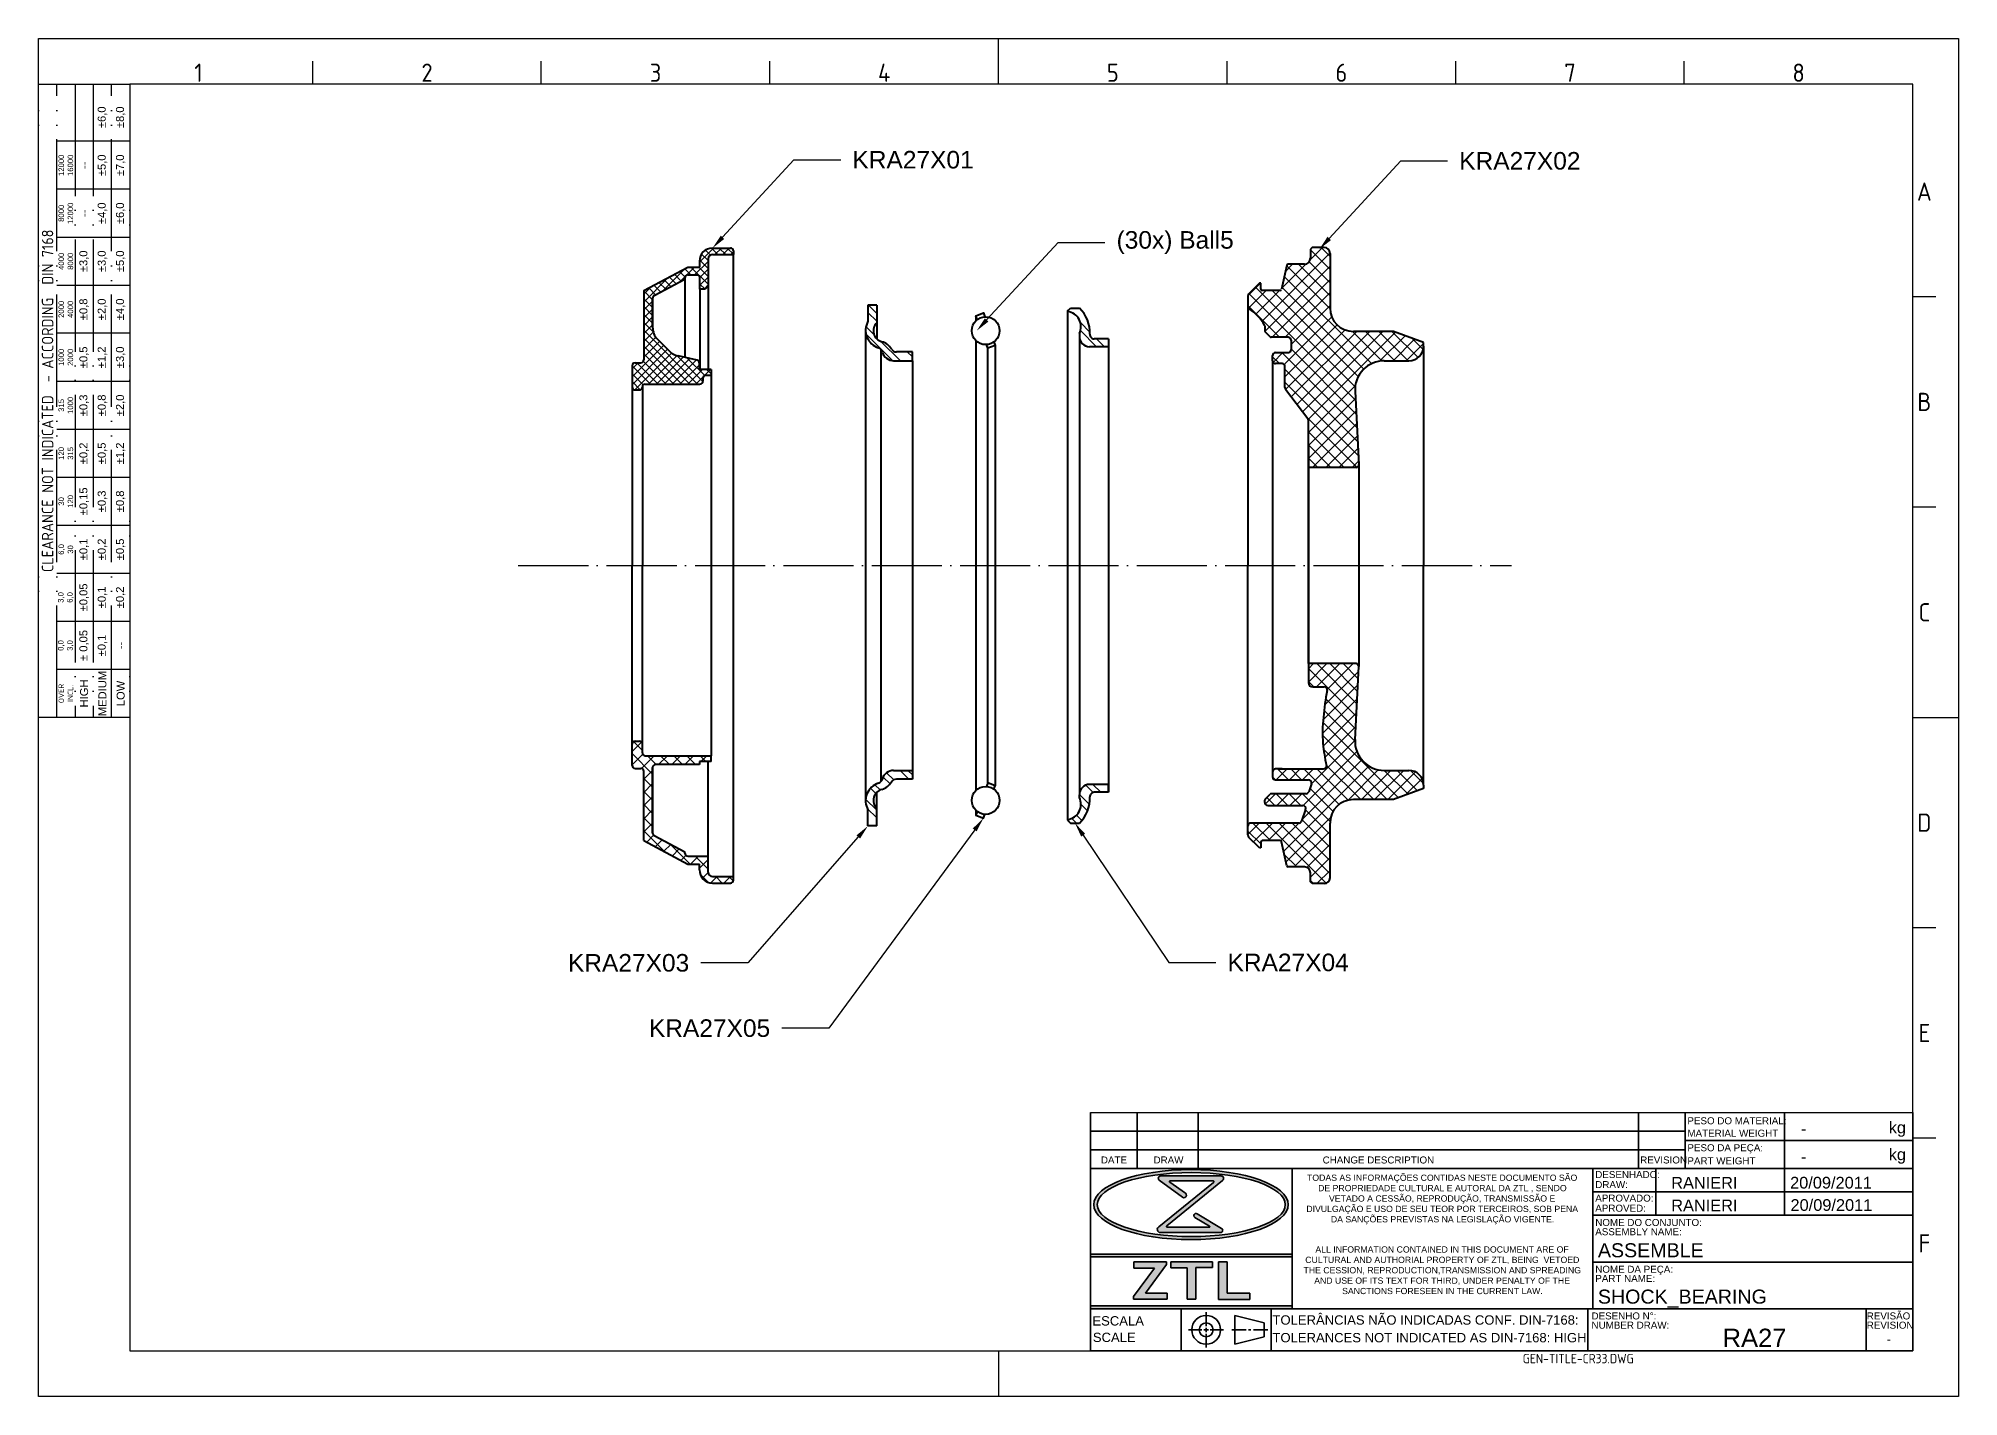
# Model space of a CAD drawing. Header units: millimetres. Extents: x 4499 to 4827, y 1789 to 2021.
import ezdxf
from ezdxf import colors
from ezdxf.entities.mleader import LeaderData, LeaderLine
from ezdxf.enums import TextEntityAlignment as Align
from ezdxf.math import Vec2, Vec3

# ---------------------------------------------------------------- set-up
doc = ezdxf.new("R2010")
doc.units = ezdxf.units.MM
for name, pattern in [('ACAD_ISO02W100', [15, 12, -3]), ('ACAD_ISO04W100', [30, 24, -3, 0, -3]), ('ACAD_ISO05W100', [33, 24, -3, 0, -3, 0, -3])]:
    doc.linetypes.add(name, pattern=pattern)
for name, color, linetype, lineweight in [('AM_0', 7, 'Continuous', 40), ('AM_4', 1, 'ACAD_ISO04W100', 25), ('AM_5', 3, 'Continuous', 25), ('AM_8', 40, 'ACAD_ISO02W100', 35), ('AM_BOR', 2, 'ACAD_ISO05W100', 35)]:
    doc.layers.add(name, color=color, linetype=linetype, lineweight=lineweight)
doc.styles.add('ACISOTS', font='isocp.shx', dxfattribs={"height": 1})
doc.styles.get("Standard").update_dxf_attribs({"font": 'arial.ttf'})

# ---------------------------------------------------------------- blocks, each defined once
blk = doc.blocks.new('A3 ZTL')
for p, q in [((19.57, 280.82), (19.57, 9.78)), ((401.17, 280.82), (19.57, 280.82)), ((401.17, 9.78), (401.17, 280.82)), ((19.57, 9.78), (401.17, 9.78))]:
    blk.add_line(p, q)
at = {"layer": 'AM_BOR', "color": 135, "linetype": 'Continuous', "lineweight": 25}
for p, q in [((0, 0), (0, 290.61)), ((0, 290.61), (410.96, 290.61)), ((410.96, 290.61), (410.96, 0)), ((410.96, 0), (0, 0))]:
    blk.add_line(p, q, dxfattribs=at)
at = {"layer": 'AM_BOR', "color": 135, "lineweight": 25}
for p, q in [((205.48, 280.82), (205.48, 290.61)), ((58.71, 280.82), (58.71, 285.71)), ((107.63, 280.82), (107.63, 285.71)), ((156.56, 280.82), (156.56, 285.71)), ((254.4, 280.82), (254.4, 285.71)), ((303.33, 280.82), (303.33, 285.71)), ((352.25, 280.82), (352.25, 285.71)), ((3.91, 145.3), (3.91, 280.82)), ((7.83, 280.82), (7.83, 145.3)), ((11.74, 280.82), (11.74, 145.3)), ((15.66, 145.3), (15.66, 280.82)), ((19.57, 268.59), (3.91, 268.59)), ((19.57, 258.32), (3.91, 258.32)), ((19.57, 248.04), (3.91, 248.04)), ((19.57, 237.77), (3.91, 237.77)), ((406.07, 235.32), (401.17, 235.32)), ((19.57, 227.5), (3.91, 227.5)), ((19.57, 217.22), (3.91, 217.22)), ((19.57, 206.95), (3.91, 206.95)), ((19.57, 196.67), (3.91, 196.67)), ((406.07, 190.31), (401.17, 190.31)), ((19.57, 186.4), (3.91, 186.4)), ((19.57, 176.13), (3.91, 176.13)), ((19.57, 165.85), (3.91, 165.85)), ((19.57, 155.58), (3.91, 155.58)), ((401.17, 145.3), (410.96, 145.3)), ((406.07, 100.29), (401.17, 100.29)), ((406.07, 55.28), (401.17, 55.28)), ((205.48, 9.78), (205.48, 0))]:
    blk.add_line(p, q, dxfattribs=at)
blk.add_lwpolyline([(19.57, 145.3), (0, 145.3), (0, 280.82), (19.57, 280.82)], close=True, dxfattribs=at)
at = {"layer": 'AM_BOR', "color": 135, "lineweight": 25, "style": 'ACISOTS'}
for s, p in [('1', (34.25, 283.27)), ('2', (83.17, 283.27)), ('3', (132.09, 283.27)), ('4', (181.02, 283.27)), ('5', (229.94, 283.27)), ('6', (278.86, 283.27)), ('7', (327.79, 283.27)), ('8', (376.71, 283.27)), ('A', (403.62, 257.83)), ('B', (403.62, 212.82)), ('C', (403.62, 167.81)), ('D', (403.62, 122.8)), ('E', (403.62, 77.79)), ('F', (403.62, 32.78))]:
    blk.add_text(s, height=3.91, dxfattribs=at).set_placement(p, align=Align.MIDDLE)
at = {"layer": 'AM_BOR', "color": 135, "lineweight": 25, "attachment_point": 5, "rotation": 90}
for s, insert, char_height, width in [('±6,0', (13.7, 273.73), 1.712, 10.274), ('±8,0', (17.61, 273.73), 1.712, 10.274), ('12000\\P16000', (5.87, 263.45), 1.174, 10.274), ('--', (9.78, 263.45), 1.712, 10.274), ('±5,0', (13.7, 263.45), 1.712, 10.274), ('±7,0', (17.61, 263.45), 1.712, 10.274), ('8000\\P12000', (5.87, 253.18), 1.174, 10.274), ('±4,0', (13.7, 253.18), 1.712, 10.274), ('±6,0', (17.61, 253.18), 1.712, 10.274), ('--', (9.78, 253.18), 1.712, 10.274), ('{\\Fisocp.shx|c0;CLEARANCE NOT INDICATED  - ACCORDING  DIN 7168}', (1.96, 213.06), 2.4462, 135.5186), ('4000\\P8000', (5.87, 242.91), 1.174, 10.274), ('±3,0', (9.78, 242.91), 1.712, 10.274), ('±3,0', (13.7, 242.91), 1.712, 10.274), ('±5,0', (17.61, 242.91), 1.712, 10.274), ('2000\\P4000', (5.87, 232.63), 1.174, 10.274), ('±0,8', (9.78, 232.63), 1.712, 10.274), ('±2,0', (13.7, 232.63), 1.712, 10.274), ('±4,0', (17.61, 232.63), 1.712, 10.274), ('1000\\P2000', (5.87, 222.36), 1.174, 10.274), ('±0,5', (9.78, 222.36), 1.712, 10.274), ('±1,2', (13.7, 222.36), 1.712, 10.274), ('±3,0', (17.61, 222.36), 1.712, 10.274), ('315\\P1000', (5.87, 212.08), 1.174, 10.274), ('±0,3', (9.78, 212.08), 1.712, 10.274), ('±0,8', (13.7, 212.08), 1.712, 10.274), ('±2,0', (17.61, 212.08), 1.712, 10.274), ('120\\P315', (5.87, 201.81), 1.174, 10.274), ('±0,2', (9.78, 201.81), 1.712, 10.274), ('±0,5', (13.7, 201.81), 1.712, 10.274), ('±1,2', (17.61, 201.81), 1.712, 10.274), ('±0,15', (9.78, 191.54), 1.712, 10.274), ('±0,3', (13.7, 191.54), 1.712, 10.274), ('±0,8', (17.61, 191.54), 1.712, 10.274), ('30\\P120', (5.87, 191.54), 1.174, 10.274), ('6,0\\P30', (5.87, 181.26), 1.174, 10.274), ('±0,1', (9.78, 181.26), 1.712, 10.274), ('±0,2', (13.7, 181.26), 1.712, 10.274), ('±0,5', (17.61, 181.26), 1.712, 10.274), ('±0,05', (9.78, 170.99), 1.712, 10.274), ('±0,1', (13.7, 170.99), 1.712, 10.274), ('±0,2', (17.61, 170.99), 1.712, 10.274), ('3,0\\P6,0', (5.87, 170.99), 1.174, 10.274), ('0,0\\P3,0', (5.87, 160.71), 1.174, 10.274), ('± 0,05', (9.78, 160.71), 1.712, 10.274), ('\\pt4.69206;±0,1', (13.7, 160.71), 1.7123, 10.274), ('--', (17.61, 160.71), 1.712, 10.274), ('{\\Fisocp.shx|c0;OVER\\PINCL.}', (5.87, 150.44), 1.1742, 10.274), ('HIGH', (9.78, 150.44), 1.712, 10.274), ('MEDIUM', (13.7, 150.44), 1.712, 10.274), ('LOW', (17.61, 150.44), 1.712, 10.274)]:
    blk.add_mtext(s, dxfattribs=dict(at, insert=insert, char_height=char_height, width=width))

msp = doc.modelspace()

# ---------------------------------------------------------------- hatches: boundary and pattern name
at = {"linetype": 'Continuous'}
h = msp.add_hatch(color=0, dxfattribs=at)
h.paths.add_polyline_path([(4713.36, 1813.14), (4678.9, 1813.14), (4678.9, 1812.66), (4713.36, 1812.66)])
h.paths.add_polyline_path([(4713.36, 1804.28), (4678.9, 1804.28), (4678.9, 1803.8), (4713.36, 1803.8)])
at = {"layer": 'AM_5'}
h = msp.add_hatch(dxfattribs=at)
h.set_pattern_fill('ANSI37', color=256, scale=0.5, angle=180, style=0)
h.set_pattern_definition([(225, (4605.994, 1965.074), (1.122532, -1.122532), []), (315, (4605.994, 1965.074), (1.122532, 1.122532), [])])
h.paths.add_polyline_path([(4612.05, 1965.4, 0.351524), (4611.66, 1965.89), (4608.4, 1966.61, -0.142638), (4606.93, 1967.42), (4604.93, 1969.42, -0.198912), (4604.05, 1971.55), (4604.05, 1976.5, -0.276984), (4604.31, 1976.94), (4609.55, 1979.74), (4609.55, 1979.95, -0.414214), (4610.05, 1980.45), (4611.65, 1980.45, -0.414214), (4612.15, 1979.95), (4612.15, 1978.05), (4613.05, 1978.05), (4613.55, 1978.55), (4613.55, 1980.45), (4613.55, 1983.2, -0.414214), (4614.3, 1983.95), (4617.85, 1983.95), (4617.85, 1984.55, 0.414214), (4617.35, 1985.05), (4614.3, 1985.05, 0.414214), (4612.05, 1982.8), (4612.05, 1981.8), (4610.05, 1981.8), (4602.55, 1977.8), (4602.55, 1965.95, -0.414214), (4602.05, 1965.45), (4601.05, 1965.45, 0.414214), (4600.55, 1964.95), (4600.55, 1961.3, 0.414214), (4601.05, 1960.8), (4601.8, 1960.8, 0.414214), (4602.3, 1961.3, -0.414214), (4602.8, 1961.8), (4612.15, 1961.8, 0.414214), (4612.65, 1962.3), (4612.65, 1962.8, -0.414214), (4613.15, 1963.3), (4614.05, 1963.3), (4614.05, 1964.3), (4612.05, 1964.3)], flags=17)
h.paths.add_polyline_path([(4610.05, 1879.8), (4612.05, 1879.8), (4612.05, 1878.8, 0.414214), (4614.3, 1876.55), (4617.35, 1876.55, 0.414214), (4617.85, 1877.05), (4617.85, 1877.65), (4614.3, 1877.65, -0.414214), (4613.55, 1878.4), (4613.55, 1881.15), (4610.05, 1881.15, -0.414214), (4609.55, 1881.65), (4609.55, 1881.87), (4604.31, 1884.66, -0.276984), (4604.05, 1885.1), (4604.05, 1896.3, -0.414214), (4604.55, 1896.8), (4612.05, 1896.8), (4612.05, 1897.3), (4614.05, 1897.3), (4614.05, 1898.3), (4602.8, 1898.3, -0.414214), (4602.3, 1898.8), (4602.3, 1900.3, 0.414214), (4601.8, 1900.8), (4601.05, 1900.8, 0.414214), (4600.55, 1900.3), (4600.55, 1896.65, 0.414214), (4601.05, 1896.15), (4602.05, 1896.15, -0.414214), (4602.55, 1895.65), (4602.55, 1883.8)])
h.paths.add_polyline_path([(4600.55, 1961.3, 0.414214), (4601.05, 1960.8), (4601.8, 1960.8, 0.414214), (4602.3, 1961.3, -0.414214), (4602.8, 1961.8), (4612.15, 1961.8, 0.414214), (4612.65, 1962.3), (4612.65, 1962.8, -0.414214), (4613.15, 1963.3), (4614.05, 1963.3), (4614.05, 1964.3), (4612.05, 1964.3), (4612.05, 1965.4, 0.351524), (4611.66, 1965.89), (4608.4, 1966.61, -0.142638), (4606.93, 1967.42), (4604.93, 1969.42, -0.198912), (4604.05, 1971.55), (4604.05, 1976.5, -0.276984), (4604.31, 1976.94), (4609.55, 1979.74), (4609.55, 1979.95, -0.414214), (4610.05, 1980.45), (4611.65, 1980.45, -0.414214), (4612.15, 1979.95), (4612.15, 1978.05), (4613.05, 1978.05), (4613.55, 1978.55), (4613.55, 1980.45), (4613.55, 1983.2, -0.414214), (4614.3, 1983.95), (4617.85, 1983.95), (4617.85, 1984.55, 0.414214), (4617.35, 1985.05), (4614.3, 1985.05, 0.414214), (4612.05, 1982.8), (4612.05, 1981.8), (4610.05, 1981.8), (4602.55, 1977.8), (4602.55, 1965.95, -0.414214), (4602.05, 1965.45), (4601.05, 1965.45, 0.414214), (4600.55, 1964.95)], flags=17)
h.paths.add_polyline_path([(4607.3, 1969.11), (4603.47, 1969.11), (4603.47, 1962.93), (4607.3, 1962.93)], flags=8)
h = msp.add_hatch(dxfattribs=at)
h.set_pattern_fill('ANSI37', color=256, scale=0.3, style=0)
h.paths.add_polyline_path([(4614.05, 1964.3), (4612.05, 1964.3), (4612.05, 1965.4, 0.351524), (4611.66, 1965.89), (4608.4, 1966.61, -0.142638), (4606.93, 1967.42), (4604.93, 1969.42, -0.198912), (4604.05, 1971.55), (4604.05, 1976.5, -0.276984), (4604.31, 1976.94), (4609.55, 1979.74), (4609.55, 1979.95, -0.414214), (4610.05, 1980.45), (4611.65, 1980.45, -0.414214), (4612.15, 1979.95), (4612.15, 1978.05), (4613.05, 1978.05), (4613.55, 1978.55), (4613.55, 1980.45), (4613.55, 1983.2, -0.414214), (4614.3, 1983.95), (4617.85, 1983.95), (4617.85, 1984.55, 0.414214), (4617.35, 1985.05), (4614.3, 1985.05, 0.414214), (4612.05, 1982.8), (4612.05, 1981.8), (4610.05, 1981.8), (4602.55, 1977.8), (4602.55, 1965.95, -0.414214), (4602.05, 1965.45), (4601.05, 1965.45, 0.414214), (4600.55, 1964.95), (4600.55, 1961.3, 0.414214), (4601.05, 1960.8), (4601.8, 1960.8, 0.414214), (4602.3, 1961.3, -0.414214), (4602.8, 1961.8), (4612.15, 1961.8, 0.414214), (4612.65, 1962.3), (4612.65, 1962.8, -0.414214), (4613.15, 1963.3), (4614.05, 1963.3)])
h = msp.add_hatch(dxfattribs=at)
h.set_pattern_fill('ANSI37', color=256, scale=0.5, style=0)
h.set_pattern_definition([(45, (-423.8987, -7.4618), (-1.122532, 1.122532), []), (135, (-423.8987, -7.4618), (-1.122532, -1.122532), [])])
h.paths.add_polyline_path([(4723.83, 1970.8, -0.414214), (4719.83, 1974.8), (4719.83, 1984.15, 0.414214), (4718.83, 1985.15), (4716.78, 1985.15), (4716.48, 1984.85), (4716.48, 1983.3, -0.414214), (4715.48, 1982.3), (4712.68, 1982.3, 0.351524), (4712.43, 1982.11), (4711.52, 1978, -0.351524), (4711.27, 1977.8), (4708.23, 1977.8, -0.414214), (4707.98, 1978.05), (4707.98, 1979.05), (4707.78, 1979.05), (4705.92, 1977.2, 0.198912), (4705.78, 1976.85), (4705.78, 1975.09, 0.259656), (4706.01, 1974.66, -0.133929), (4708.68, 1971.8), (4708.68, 1970.91, 0.198912), (4708.75, 1970.73), (4709.6, 1969.88, 0.198912), (4709.78, 1969.8), (4712.68, 1969.8, -0.414214), (4713.18, 1969.3), (4713.18, 1967.68, -0.414214), (4712.68, 1967.18), (4710.53, 1967.18, 0.414214), (4710.03, 1966.68), (4710.03, 1965.8, 0.414214), (4710.53, 1965.3), (4711.63, 1965.3, -0.414214), (4712.13, 1964.8), (4712.13, 1961.22, 0.164222), (4712.23, 1960.92), (4716.02, 1955.94, -0.164222), (4716.13, 1955.63), (4716.13, 1947.55), (4724.28, 1947.55, 0.43012), (4724.78, 1948.08), (4724.11, 1960.53, -0.43012), (4729.1, 1965.8), (4733.33, 1965.8, 0.414214), (4735.83, 1968.3), (4735.83, 1968.92), (4730.66, 1970.8)])
edge = h.paths.add_edge_path()
edge.add_line((4733.33, 1895.8), (4729.1, 1895.8))
edge.add_arc((4729.1, 1900.8), 5, 176.9059, 270, ccw=False)
edge.add_line((4724.11, 1901.07), (4724.78, 1913.53))
edge.add_arc((4724.28, 1913.55), 0.5, 356.9059, 450)
edge.add_line((4724.28, 1914.05), (4716.13, 1914.05))
edge.add_line((4716.13, 1914.05), (4716.13, 1910.8))
edge.add_arc((4716.88, 1910.8), 0.75, 180, 270)
edge.add_line((4716.88, 1910.05), (4718.84, 1910.05))
edge.add_arc((4718.84, 1909.55), 0.5, -9.0287, 90, ccw=False)
edge.add_spline(control_points=[(4719.33, 1909.47), (4718.83, 1906.43), (4718.18, 1902.13), (4718.96, 1897.89), (4719.21, 1896.65)], knot_values=[0.581464, 0.581464, 0.581464, 0.581464, 9.701813, 13.483554, 13.483554, 13.483554, 13.483554], degree=3, periodic=0)
edge.add_arc((4718.72, 1896.55), 0.5, -90, 11.1931, ccw=False)
edge.add_line((4718.72, 1896.05), (4711.08, 1896.05))
edge.add_line((4711.08, 1896.05), (4710.53, 1896.05))
edge.add_arc((4710.53, 1895.55), 0.5, 90, 180)
edge.add_line((4710.03, 1895.55), (4710.03, 1894.68))
edge.add_arc((4710.53, 1894.68), 0.5, 180, 270)
edge.add_line((4710.53, 1894.18), (4716.18, 1894.18))
edge.add_arc((4716.18, 1893.68), 0.5, -18.6157, 90, ccw=False)
edge.add_line((4716.65, 1893.52), (4716.19, 1892.14))
edge.add_arc((4715.72, 1892.3), 0.5, 270, 341.3843, ccw=False)
edge.add_line((4715.72, 1891.8), (4709.78, 1891.8))
edge.add_arc((4709.78, 1891.55), 0.25, 90, 135)
edge.add_line((4709.6, 1891.73), (4708.75, 1890.88))
edge.add_arc((4708.93, 1890.7), 0.25, 135, 219.9726)
edge.add_arc((4709.18, 1890.3), 0.5, 152.0279, 270)
edge.add_line((4709.18, 1889.8), (4715.18, 1889.8))
edge.add_arc((4715.18, 1889.3), 0.5, -18.6157, 90, ccw=False)
edge.add_line((4715.65, 1889.14), (4714.98, 1887.14))
edge.add_arc((4714.5, 1887.3), 0.5, 270, 341.3843, ccw=False)
edge.add_line((4714.5, 1886.8), (4706.28, 1886.8))
edge.add_arc((4706.28, 1886.3), 0.5, 90, 180)
edge.add_line((4705.78, 1886.3), (4705.78, 1884.76))
edge.add_arc((4706.28, 1884.76), 0.5, 180, 225)
edge.add_line((4705.92, 1884.41), (4707.78, 1882.55))
edge.add_line((4707.78, 1882.55), (4707.98, 1882.55))
edge.add_line((4707.98, 1882.55), (4707.98, 1883.55))
edge.add_arc((4708.23, 1883.55), 0.25, 90, 180, ccw=False)
edge.add_line((4708.23, 1883.8), (4711.27, 1883.8))
edge.add_arc((4711.27, 1883.55), 0.25, 12.5288, 90, ccw=False)
edge.add_line((4711.52, 1883.61), (4712.43, 1879.5))
edge.add_arc((4712.68, 1879.55), 0.25, 192.5288, 270)
edge.add_line((4712.68, 1879.3), (4715.48, 1879.3))
edge.add_arc((4715.48, 1878.3), 1, 0, 90, ccw=False)
edge.add_line((4716.48, 1878.3), (4716.48, 1876.75))
edge.add_line((4716.48, 1876.75), (4716.78, 1876.45))
edge.add_line((4716.78, 1876.45), (4718.83, 1876.45))
edge.add_arc((4718.83, 1877.45), 1, 270, 360)
edge.add_line((4719.83, 1877.45), (4719.83, 1886.8))
edge.add_arc((4723.83, 1886.8), 4, 90, 180, ccw=False)
edge.add_line((4723.83, 1890.8), (4730.66, 1890.8))
edge.add_line((4730.66, 1890.8), (4735.83, 1892.68))
edge.add_line((4735.83, 1892.68), (4735.83, 1893.3))
edge.add_arc((4733.33, 1893.3), 2.5, 0, 90)
h = msp.add_hatch(dxfattribs=at)
h.set_pattern_fill('ANSI32', color=256, scale=0.3, angle=270, style=0)
h.set_pattern_definition([(315, (2674.7887, 7679.474), (2.0205576, 2.0205576), []), (315, (2674.7887, 7678.127), (2.0205576, 2.0205576), [])])
h.paths.add_polyline_path([(4642.35, 1975.3), (4640.85, 1975.3), (4640.85, 1972.55, 0.473369), (4642.66, 1967.99, -0.255648), (4643.32, 1967.29, 0.340115), (4645.25, 1965.8), (4648.45, 1965.8), (4648.45, 1967.3), (4645.73, 1967.3, -0.263668), (4644.87, 1967.79, 0.184971), (4643.25, 1969.06, -0.58401), (4642.35, 1972.3)])
h.paths.add_polyline_path([(4643.25, 1892.55, 0.18497), (4644.87, 1893.82, -0.263671), (4645.73, 1894.3), (4648.45, 1894.3), (4648.45, 1895.8), (4645.25, 1895.8, 0.340115), (4643.32, 1894.32, -0.255648), (4642.66, 1893.62, 0.473369), (4640.85, 1889.05), (4640.85, 1886.3), (4642.35, 1886.3), (4642.35, 1889.3, -0.58401)])
h = msp.add_hatch(dxfattribs=at)
h.set_pattern_fill('ANSI32', color=256, scale=0.3, angle=-90, style=0)
h.set_pattern_definition([(315, (2712.0813, 7679.474), (2.0205576, 2.0205576), []), (315, (2712.0813, 7678.127), (2.0205576, 2.0205576), [])])
h.paths.add_polyline_path([(4676.99, 1974.8), (4675.49, 1974.8), (4674.99, 1974.3), (4674.99, 1974.2, -0.514361), (4676.99, 1970.45), (4676.99, 1969.95, 0.414214), (4678.74, 1968.2), (4681.99, 1968.2), (4681.99, 1969.55), (4679.53, 1969.55, -0.428389), (4678.78, 1970.34, 0.218348)])
h.paths.add_polyline_path([(4676.99, 1891.65), (4676.99, 1891.16, -0.514361), (4674.99, 1887.4), (4674.99, 1887.3), (4675.49, 1886.8), (4676.99, 1886.8, 0.218348), (4678.78, 1891.27, -0.428389), (4679.53, 1892.05), (4681.99, 1892.05), (4681.99, 1893.4), (4678.74, 1893.4, 0.414214)])
at = {"layer": 'AM_8', "linetype": 'Continuous'}
h = msp.add_hatch(color=0, dxfattribs=at)
edge = h.paths.add_edge_path()
edge.add_ellipse((4696.07, 1821.6), major_axis=(16.62, 0), ratio=0.359907, start_angle=191.4592, end_angle=452.8175)
edge.add_ellipse((4696.07, 1821.6), major_axis=(16.62, 0), ratio=0.359907, start_angle=92.8175, end_angle=191.4592)
edge = h.paths.add_edge_path(flags=16)
edge.add_ellipse((4696.12, 1821.6), major_axis=(16.06, 0), ratio=0.340664, start_angle=93.067, end_angle=371.4592)
edge.add_ellipse((4696.12, 1821.6), major_axis=(16.06, 0), ratio=0.340664, start_angle=11.4592, end_angle=93.067)
h = msp.add_hatch(color=0, dxfattribs=at)
edge = h.paths.add_edge_path()
edge.add_line((4699.94, 1825.39), (4690.58, 1817.81))
edge.add_arc((4690.83, 1817.35), 0.529, 118.1409, 270)
edge.add_line((4690.83, 1816.82), (4701.12, 1816.82))
edge.add_arc((4701.11, 1817.21), 0.39, 271.9685, 418.9108)
edge.add_line((4701.31, 1817.54), (4697.14, 1820.05))
edge.add_arc((4696.95, 1819.73), 0.379, 58.6682, 238.8052)
edge.add_line((4696.75, 1819.4), (4699.24, 1817.9))
edge.add_arc((4699.19, 1817.82), 0.0958, -90, 54.6545, ccw=False)
edge.add_line((4699.19, 1817.72), (4692.01, 1817.72))
edge.add_arc((4692.03, 1817.85), 0.133, 129.2364, 260.8226, ccw=False)
edge.add_line((4691.95, 1817.96), (4701.48, 1825.74))
edge.add_arc((4701.23, 1826.08), 0.423, 306.0702, 450)
edge.add_line((4701.23, 1826.5), (4690.9, 1826.5))
edge.add_arc((4690.88, 1826.09), 0.409, 87.7272, 233.7471)
edge.add_line((4690.64, 1825.76), (4694.61, 1822.85))
edge.add_arc((4694.86, 1823.19), 0.421, 232.4714, 414.7334)
edge.add_line((4695.11, 1823.53), (4692.43, 1825.42))
edge.add_arc((4692.49, 1825.52), 0.115, 90, 242.5235, ccw=False)
edge.add_line((4692.49, 1825.64), (4699.88, 1825.64))
edge.add_arc((4699.85, 1825.5), 0.14, -50.9964, 80.7655, ccw=False)
for points in [[(4686.24, 1805.92), (4686.24, 1805.44), (4691.99, 1805.44), (4691.99, 1806.45), (4688.27, 1806.45), (4691.88, 1811.34), (4691.88, 1811.82), (4686.3, 1811.82), (4686.3, 1810.75), (4689.84, 1810.75)], [(4692.63, 1810.81), (4695.39, 1810.81), (4695.39, 1805.44), (4696.91, 1805.44), (4696.91, 1810.86), (4699.76, 1810.86), (4699.76, 1811.82), (4692.63, 1811.82)], [(4706.14, 1805.41), (4706.14, 1806.45), (4702.28, 1806.45), (4702.28, 1811.82), (4700.79, 1811.82), (4700.79, 1805.41)]]:
    msp.add_hatch(color=0, dxfattribs=at).paths.add_polyline_path(points)

# ---------------------------------------------------------------- linework, layer by layer
at = {"linetype": 'Continuous'}
msp.add_line((4678.9, 1837.34), (4819.45, 1837.34), dxfattribs=at)
at = {"layer": 'AM_0'}
for p, q in [((4612.05, 1982.8), (4612.05, 1981.8)), ((4613.55, 1983.2), (4613.55, 1980.45)), ((4614.3, 1985.05), (4617.35, 1985.05)), ((4614.3, 1983.95), (4617.85, 1983.95)), ((4617.85, 1984.55), (4617.85, 1983.95)), ((4617.85, 1877.65), (4617.85, 1983.95)), ((4715.48, 1982.3), (4712.68, 1982.3)), ((4716.78, 1985.15), (4716.48, 1984.85)), ((4716.48, 1984.85), (4716.48, 1983.3)), ((4718.83, 1985.15), (4716.78, 1985.15)), ((4719.83, 1984.15), (4719.83, 1974.8)), ((4602.55, 1977.8), (4610.05, 1981.8)), ((4604.31, 1976.94), (4609.55, 1979.74)), ((4609.55, 1979.95), (4609.55, 1979.74)), ((4609.55, 1979.74), (4609.55, 1966.36)), ((4610.05, 1981.8), (4612.05, 1981.8)), ((4610.05, 1980.45), (4611.65, 1980.45)), ((4612.15, 1978.05), (4612.15, 1979.95)), ((4613.55, 1980.45), (4613.55, 1978.55)), ((4707.78, 1979.05), (4705.92, 1977.2)), ((4707.98, 1979.05), (4707.78, 1979.05)), ((4707.98, 1978.05), (4707.98, 1979.05)), ((4712.43, 1982.11), (4711.52, 1978)), ((4602.55, 1977.8), (4602.55, 1965.95)), ((4604.05, 1971.55), (4604.05, 1976.5)), ((4604.05, 1976.5), (4604.05, 1971.55)), ((4613.05, 1978.05), (4612.15, 1978.05)), ((4612.15, 1978.05), (4612.15, 1964.3)), ((4613.55, 1978.55), (4613.05, 1978.05)), ((4613.55, 1978.55), (4613.55, 1964.3)), ((4705.78, 1976.85), (4705.78, 1930.8)), ((4711.27, 1977.8), (4708.23, 1977.8)), ((4604.05, 1971.55), (4604.05, 1975.15)), ((4604.05, 1975.15), (4604.05, 1971.55)), ((4642.35, 1975.3), (4640.85, 1975.3)), ((4640.85, 1975.3), (4640.85, 1972.55)), ((4642.35, 1975.3), (4642.35, 1972.3)), ((4642.35, 1975.3), (4642.35, 1972.3)), ((4659.3, 1973.49), (4659.3, 1972.62)), ((4674.99, 1974.3), (4675.49, 1974.8)), ((4674.99, 1974.3), (4674.99, 1887.3)), ((4675.49, 1974.8), (4676.99, 1974.8)), ((4604.93, 1969.42), (4606.93, 1967.42)), ((4640.45, 1971.01), (4640.45, 1890.6)), ((4642.35, 1972.3), (4642.35, 1969.57)), ((4659.3, 1969.25), (4659.3, 1892.36)), ((4676.99, 1970.45), (4676.99, 1969.95)), ((4676.99, 1969.95), (4676.99, 1891.65)), ((4681.99, 1969.55), (4679.53, 1969.55)), ((4681.99, 1969.55), (4681.99, 1892.05)), ((4681.99, 1969.55), (4681.99, 1968.2)), ((4708.68, 1971.74), (4708.68, 1970.91)), ((4708.75, 1970.73), (4709.6, 1969.88)), ((4712.68, 1969.8), (4709.78, 1969.8)), ((4713.18, 1969.3), (4713.18, 1967.68)), ((4730.66, 1970.8), (4723.83, 1970.8)), ((4735.83, 1968.92), (4730.66, 1970.8)), ((4611.66, 1965.89), (4608.4, 1966.61)), ((4643.08, 1967.72), (4643.08, 1893.88)), ((4648.45, 1967.3), (4645.73, 1967.3)), ((4648.45, 1965.8), (4648.45, 1967.3)), ((4661.33, 1893.65), (4661.33, 1967.96)), ((4662.62, 1968.43), (4662.62, 1893.18)), ((4681.99, 1968.2), (4678.74, 1968.2)), ((4710.03, 1965.8), (4710.03, 1966.68)), ((4710.53, 1967.18), (4712.68, 1967.18)), ((4735.83, 1968.3), (4735.83, 1968.92)), ((4735.83, 1968.3), (4735.83, 1930.8)), ((4600.55, 1964.95), (4600.55, 1961.3)), ((4601.05, 1965.45), (4602.05, 1965.45)), ((4612.05, 1964.3), (4612.05, 1965.4)), ((4614.05, 1964.3), (4612.05, 1964.3)), ((4612.65, 1962.8), (4612.65, 1962.3)), ((4614.05, 1963.3), (4613.15, 1963.3)), ((4614.05, 1964.3), (4614.05, 1963.3)), ((4614.05, 1963.3), (4614.05, 1898.3)), ((4645.25, 1965.8), (4648.45, 1965.8)), ((4648.45, 1965.8), (4648.45, 1895.8)), ((4710.03, 1965.8), (4710.03, 1895.55)), ((4711.63, 1965.3), (4710.53, 1965.3)), ((4712.13, 1961.22), (4712.13, 1964.8)), ((4729.1, 1965.8), (4733.33, 1965.8)), ((4600.55, 1961.3), (4600.55, 1930.8)), ((4601.05, 1960.8), (4601.8, 1960.8)), ((4602.3, 1961.3), (4602.3, 1930.8)), ((4602.3, 1961.3), (4602.3, 1961.3)), ((4602.8, 1961.8), (4612.15, 1961.8)), ((4712.23, 1960.92), (4716.02, 1955.94)), ((4724.11, 1960.53), (4724.78, 1948.08)), ((4716.13, 1930.8), (4716.13, 1955.63)), ((4716.13, 1951.55), (4716.13, 1910.8)), ((4724.28, 1947.55), (4716.13, 1947.55)), ((4716.13, 1947.55), (4716.13, 1930.8)), ((4724.78, 1948.05), (4724.78, 1913.55)), ((4600.55, 1900.3), (4600.55, 1930.8)), ((4602.3, 1898.8), (4602.3, 1930.8)), ((4705.78, 1884.76), (4705.78, 1930.8)), ((4716.13, 1914.05), (4716.13, 1930.8)), ((4735.83, 1893.3), (4735.83, 1930.8)), ((4724.28, 1914.05), (4716.13, 1914.05)), ((4724.11, 1901.07), (4724.78, 1913.53)), ((4716.88, 1910.05), (4718.84, 1910.05)), ((4600.55, 1896.65), (4600.55, 1900.3)), ((4601.05, 1900.8), (4601.8, 1900.8)), ((4602.3, 1900.3), (4602.3, 1900.3)), ((4602.8, 1898.3), (4614.05, 1898.3)), ((4614.05, 1897.3), (4612.05, 1897.3)), ((4612.05, 1897.3), (4612.05, 1896.8)), ((4613.55, 1881.15), (4613.55, 1897.3)), ((4614.05, 1897.3), (4614.05, 1898.3)), ((4601.05, 1896.15), (4602.05, 1896.15)), ((4602.55, 1883.8), (4602.55, 1895.65)), ((4604.05, 1896.3), (4604.05, 1885.1)), ((4604.05, 1885.1), (4604.05, 1896.3)), ((4612.05, 1896.8), (4604.55, 1896.8)), ((4645.25, 1895.8), (4648.45, 1895.8)), ((4648.45, 1894.3), (4645.73, 1894.3)), ((4648.45, 1895.8), (4648.45, 1894.3)), ((4710.03, 1895.55), (4710.03, 1894.68)), ((4711.63, 1896.05), (4710.53, 1896.05)), ((4710.53, 1894.18), (4716.18, 1894.18)), ((4711.08, 1896.05), (4718.72, 1896.05)), ((4729.1, 1895.8), (4733.33, 1895.8)), ((4642.35, 1889.3), (4642.35, 1892.04)), ((4676.99, 1891.16), (4676.99, 1891.65)), ((4681.99, 1893.4), (4678.74, 1893.4)), ((4681.99, 1892.05), (4679.53, 1892.05)), ((4681.99, 1892.05), (4681.99, 1893.4)), ((4708.68, 1890.3), (4708.68, 1890.7)), ((4708.68, 1890.3), (4708.68, 1890.7)), ((4708.75, 1890.88), (4709.6, 1891.73)), ((4708.75, 1890.88), (4709.6, 1891.73)), ((4715.72, 1891.8), (4709.78, 1891.8)), ((4715.72, 1891.8), (4709.78, 1891.8)), ((4716.65, 1893.52), (4716.19, 1892.14)), ((4730.66, 1890.8), (4723.83, 1890.8)), ((4735.83, 1892.68), (4730.66, 1890.8)), ((4735.83, 1893.3), (4735.83, 1892.68)), ((4640.85, 1886.3), (4640.85, 1889.05)), ((4642.35, 1886.3), (4642.35, 1889.3)), ((4642.35, 1886.3), (4642.35, 1889.3)), ((4659.3, 1888.98), (4659.3, 1888.12)), ((4674.99, 1887.3), (4675.49, 1886.8)), ((4709.18, 1889.8), (4715.18, 1889.8)), ((4715.65, 1889.14), (4714.98, 1887.14)), ((4604.31, 1884.66), (4609.55, 1881.87)), ((4642.35, 1886.3), (4640.85, 1886.3)), ((4675.49, 1886.8), (4676.99, 1886.8)), ((4707.78, 1882.55), (4705.92, 1884.41)), ((4714.5, 1886.8), (4706.28, 1886.8)), ((4719.83, 1877.45), (4719.83, 1886.8)), ((4602.55, 1883.8), (4610.05, 1879.8)), ((4609.55, 1881.65), (4609.55, 1881.87)), ((4610.05, 1881.15), (4613.55, 1881.15)), ((4613.55, 1878.4), (4613.55, 1881.15)), ((4707.98, 1882.55), (4707.78, 1882.55)), ((4707.98, 1883.55), (4707.98, 1882.55)), ((4711.27, 1883.8), (4708.23, 1883.8)), ((4712.43, 1879.5), (4711.52, 1883.61)), ((4610.05, 1879.8), (4612.05, 1879.8)), ((4612.05, 1878.8), (4612.05, 1879.8)), ((4614.3, 1877.65), (4617.85, 1877.65)), ((4617.85, 1877.05), (4617.85, 1877.65)), ((4715.48, 1879.3), (4712.68, 1879.3)), ((4716.48, 1876.75), (4716.48, 1878.3)), ((4614.3, 1876.55), (4617.35, 1876.55)), ((4716.78, 1876.45), (4716.48, 1876.75)), ((4718.83, 1876.45), (4716.78, 1876.45))]:
    msp.add_line(p, q, dxfattribs=at)
for points in [[(4659.55, 1972.83), (4659.3, 1973.49), (4660.59, 1973.96), (4660.83, 1973.31)], [(4662.4, 1969.03), (4662.62, 1968.43), (4661.33, 1967.96), (4661.11, 1968.56)], [(4662.4, 1892.57), (4662.62, 1893.18), (4661.33, 1893.65), (4661.11, 1893.04)], [(4659.55, 1888.77), (4659.3, 1888.12), (4660.59, 1887.64), (4660.83, 1888.3)]]:
    msp.add_lwpolyline(points, dxfattribs=at)
for centre in [(4660.98, 1970.93), (4660.98, 1890.67)]:
    msp.add_circle(centre, 2.38, dxfattribs=at)
for centre, radius, start, end in [((4614.3, 1982.8), 2.25, 90, 180), ((4614.3, 1983.2), 0.75, 90, 180), ((4617.35, 1984.55), 0.5, 0, 90), ((4712.68, 1982.05), 0.25, 90, 167.4712), ((4715.48, 1983.3), 1, 270, 0), ((4718.83, 1984.15), 1, 0, 90), ((4610.05, 1979.95), 0.5, 90, 180), ((4611.65, 1979.95), 0.5, 0, 90), ((4604.55, 1976.5), 0.5, 118.0725, 180), ((4706.28, 1976.85), 0.5, 135, 180), ((4708.23, 1978.05), 0.25, 180, 270), ((4711.27, 1978.05), 0.25, 270, 347.4712), ((4643.63, 1971.01), 3.17, 150.9, 252.2257), ((4674.65, 1971.61), 2.61, 333.6283, 82.5065), ((4673.02, 1970.62), 5.77, 357.241, 46.5093), ((4706.28, 1975.09), 0.5, 180, 238.2231), ((4702.1, 1968.35), 7.42, 28.1987, 58.2231), ((4723.83, 1974.8), 4, 180, 270), ((4607.05, 1971.55), 3, 180, 225), ((4643.72, 1970.93), 1.93, 134.92, 256.0614), ((4678.74, 1969.95), 1.75, 180, 270), ((4679.53, 1970.3), 0.75, 177.241, 270), ((4708.43, 1971.74), 0.25, 0, 28.1987), ((4708.93, 1970.91), 0.25, 180, 225), ((4709.78, 1970.05), 0.25, 225, 270), ((4712.68, 1969.3), 0.5, 0, 90), ((4602.05, 1965.95), 0.5, 270, 0), ((4609.05, 1969.54), 3, 225, 257.4712), ((4611.55, 1965.4), 0.5, 0, 77.4712), ((4642.35, 1967.03), 1, 14.8642, 72.2257), ((4642.4, 1966.31), 2.87, 30.9165, 72.835), ((4645.25, 1967.8), 2, 194.8642, 270), ((4645.73, 1968.3), 1, 210.9165, 270), ((4710.53, 1966.68), 0.5, 90, 180), ((4712.68, 1967.68), 0.5, 270, 0), ((4733.33, 1968.3), 2.5, 270, 0), ((4601.05, 1964.95), 0.5, 90, 180), ((4613.15, 1962.8), 0.5, 90, 180), ((4710.53, 1965.8), 0.5, 180, 270), ((4711.63, 1964.8), 0.5, 0, 90), ((4729.1, 1960.8), 5, 90, 183.0941), ((4601.05, 1961.3), 0.5, 180, 270), ((4601.8, 1961.3), 0.5, 270, 0), ((4602.8, 1961.3), 0.5, 90, 180), ((4612.15, 1962.3), 0.5, 270, 0), ((4712.63, 1961.22), 0.5, 180, 217.3039), ((4715.63, 1955.63), 0.5, 0, 37.3039), ((4724.28, 1948.05), 0.5, 270, 3.0941), ((4724.28, 1913.55), 0.5, 356.9059, 90), ((4716.88, 1910.8), 0.75, 180, 270), ((4718.84, 1909.55), 0.5, 350.6353, 90), ((4601.05, 1900.3), 0.5, 90, 180), ((4601.8, 1900.3), 0.5, 0, 90), ((4729.1, 1900.8), 5, 176.9059, 270), ((4602.8, 1898.8), 0.5, 180, 270), ((4601.05, 1896.65), 0.5, 180, 270), ((4602.05, 1895.65), 0.5, 0, 90), ((4604.55, 1896.3), 0.5, 90, 180), ((4642.35, 1894.57), 1, 287.7743, 345.1358), ((4642.4, 1895.29), 2.87, 287.165, 329.0835), ((4645.25, 1893.8), 2, 90, 165.1358), ((4645.73, 1893.3), 1, 90, 149.0835), ((4710.53, 1895.55), 0.5, 90, 180), ((4710.53, 1894.68), 0.5, 180, 270), ((4716.18, 1893.68), 0.5, 341.3843, 90), ((4718.72, 1896.55), 0.5, 270, 11.1931), ((4733.33, 1893.3), 2.5, 0, 90), ((4643.63, 1890.6), 3.17, 107.7743, 209.1), ((4643.72, 1890.67), 1.93, 103.9386, 225.08), ((4674.65, 1889.99), 2.61, 277.4935, 26.3717), ((4678.74, 1891.65), 1.75, 90, 180), ((4673.02, 1890.99), 5.77, 313.4907, 2.759), ((4679.53, 1891.3), 0.75, 90, 182.759), ((4708.93, 1890.7), 0.25, 135, 180), ((4708.93, 1890.7), 0.25, 135, 180), ((4709.78, 1891.55), 0.25, 90, 135), ((4715.72, 1892.3), 0.5, 270, 341.3843), ((4723.83, 1886.8), 4, 90, 180), ((4709.18, 1890.3), 0.5, 180, 270), ((4714.5, 1887.3), 0.5, 270, 341.3843), ((4715.18, 1889.3), 0.5, 341.3843, 90), ((4604.55, 1885.1), 0.5, 180, 241.9275), ((4706.28, 1886.3), 0.5, 90, 180), ((4706.28, 1884.76), 0.5, 180, 225), ((4610.05, 1881.65), 0.5, 180, 270), ((4708.23, 1883.55), 0.25, 90, 180), ((4711.27, 1883.55), 0.25, 12.5288, 90), ((4614.3, 1878.8), 2.25, 180, 270), ((4614.3, 1878.4), 0.75, 180, 270), ((4712.68, 1879.55), 0.25, 192.5288, 270), ((4715.48, 1878.3), 1, 0, 90), ((4718.83, 1877.45), 1, 270, 0), ((4617.35, 1877.05), 0.5, 270, 0)]:
    msp.add_arc(centre, radius, start, end, dxfattribs=at)
msp.add_open_spline([(4719.33, 1909.47), (4718.83, 1906.43), (4718.18, 1902.13), (4718.96, 1897.89), (4719.21, 1896.65)], degree=3, knots=[0.581464, 0.581464, 0.581464, 0.581464, 9.701813, 13.483554, 13.483554, 13.483554, 13.483554], dxfattribs=at)
at = {"layer": 'AM_4', "ltscale": 0.5}
msp.add_line((4581.1, 1930.8), (4750.85, 1930.8), dxfattribs=at)
at = {"layer": 'AM_8', "color": 0, "linetype": 'Continuous'}
for p, q in [((4678.9, 1837.34), (4678.9, 1796.61)), ((4686.89, 1837.34), (4686.89, 1827.76)), ((4697.27, 1837.34), (4697.27, 1827.76)), ((4772.53, 1837.34), (4772.53, 1827.76)), ((4780.52, 1827.76), (4780.52, 1837.34)), ((4797.49, 1837.34), (4797.49, 1832.55)), ((4819.45, 1796.61), (4819.45, 1837.34)), ((4780.52, 1834.15), (4678.9, 1834.15)), ((4780.52, 1832.55), (4819.45, 1832.55)), ((4797.49, 1832.55), (4797.49, 1827.76)), ((4678.9, 1830.95), (4780.52, 1830.95)), ((4678.9, 1827.76), (4763.55, 1827.76)), ((4690.9, 1826.5), (4701.23, 1826.5)), ((4713.36, 1827.76), (4713.36, 1803.8)), ((4763.55, 1827.76), (4819.45, 1827.76)), ((4764.77, 1827.76), (4764.77, 1812.58)), ((4775.53, 1827.76), (4775.53, 1819.77)), ((4797.49, 1827.76), (4797.49, 1819.77)), ((4764.77, 1823.76), (4819.45, 1823.76)), ((4764.77, 1819.77), (4819.45, 1819.77)), ((4678.9, 1813.14), (4713.36, 1813.14)), ((4713.36, 1812.66), (4678.9, 1812.66)), ((4686.3, 1810.75), (4686.3, 1811.82)), ((4686.3, 1811.82), (4691.88, 1811.82)), ((4691.88, 1811.82), (4691.88, 1811.34)), ((4692.63, 1810.81), (4692.63, 1811.82)), ((4692.63, 1811.82), (4699.76, 1811.82)), ((4699.76, 1811.82), (4699.76, 1810.86)), ((4700.79, 1805.41), (4700.79, 1811.82)), ((4700.79, 1811.82), (4702.28, 1811.82)), ((4702.28, 1811.82), (4702.28, 1806.45)), ((4764.77, 1812.58), (4764.77, 1803.8)), ((4764.77, 1811.78), (4819.45, 1811.78)), ((4686.24, 1805.92), (4689.84, 1810.75)), ((4689.84, 1810.75), (4686.3, 1810.75)), ((4691.88, 1811.34), (4688.27, 1806.45)), ((4695.39, 1810.81), (4692.63, 1810.81)), ((4695.39, 1805.44), (4695.39, 1810.81)), ((4696.91, 1810.86), (4696.91, 1805.44)), ((4699.76, 1810.86), (4696.91, 1810.86)), ((4686.24, 1805.44), (4686.24, 1805.92)), ((4691.99, 1805.44), (4686.24, 1805.44)), ((4688.27, 1806.45), (4691.99, 1806.45)), ((4691.99, 1806.45), (4691.99, 1805.44)), ((4696.91, 1805.44), (4695.39, 1805.44)), ((4706.14, 1805.41), (4700.79, 1805.41)), ((4702.28, 1806.45), (4706.14, 1806.45)), ((4706.14, 1806.45), (4706.14, 1805.41)), ((4678.9, 1804.28), (4713.36, 1804.28)), ((4678.9, 1803.8), (4701.65, 1803.8)), ((4763.55, 1803.8), (4678.9, 1803.8)), ((4714.33, 1803.8), (4678.9, 1803.8)), ((4694.42, 1803.8), (4694.42, 1796.61)), ((4698.67, 1803.22), (4698.67, 1800.85)), ((4708.6, 1801.39), (4703.58, 1802.66)), ((4703.58, 1802.66), (4703.58, 1797.75)), ((4709.8, 1803.8), (4709.8, 1796.61)), ((4763.55, 1803.8), (4811.47, 1803.8)), ((4763.88, 1796.61), (4763.88, 1803.8)), ((4819.45, 1803.8), (4811.47, 1803.8)), ((4811.47, 1803.8), (4811.47, 1796.61)), ((4695.67, 1800.21), (4697.93, 1800.21)), ((4698.27, 1800.21), (4699.06, 1800.21)), ((4698.67, 1800.52), (4698.67, 1799.82)), ((4698.67, 1799.5), (4698.67, 1797.19)), ((4699.37, 1800.21), (4701.61, 1800.21)), ((4703.03, 1800.21), (4705.5, 1800.21)), ((4708.6, 1799.02), (4703.58, 1797.75)), ((4705.88, 1800.21), (4706.28, 1800.21)), ((4706.74, 1800.21), (4709.19, 1800.21)), ((4708.6, 1801.39), (4708.6, 1799.02)), ((4678.9, 1796.61), (4819.45, 1796.61))]:
    msp.add_line(p, q, dxfattribs=at)
msp.add_lwpolyline([(4690.9, 1826.5), (4701.23, 1826.5, -0.726075), (4701.48, 1825.74), (4691.95, 1817.96, 0.646844), (4692.01, 1817.72), (4699.19, 1817.72, 0.730915), (4699.24, 1817.9), (4696.75, 1819.4, -1.001197), (4697.14, 1820.05), (4701.31, 1817.54, -0.746343), (4701.12, 1816.82), (4690.83, 1816.82, -0.780296), (4690.58, 1817.81), (4699.94, 1825.39, 0.647932), (4699.88, 1825.64), (4692.49, 1825.64, 0.78497), (4692.43, 1825.42), (4695.11, 1823.53, -1.019937), (4694.61, 1822.85), (4690.64, 1825.76, -0.740095), (4690.9, 1826.5, -0.257794)], format="xyb", dxfattribs=at)
for radius in [2.46, 1.18]:
    msp.add_circle((4698.67, 1800.21), radius, dxfattribs=at)
for centre, major_axis, ratio in [((4696.07, 1821.6), (-16.62, 0), 0.359907), ((4696.12, 1821.6), (-16.06, 0), 0.340664)]:
    msp.add_ellipse(centre, major_axis=major_axis, ratio=ratio, dxfattribs=at)

# ---------------------------------------------------------------- block references
at = {"linetype": 'ByBlock', "lineweight": 0, "xscale": 0.7986000000000003, "yscale": 0.7986000000000003, "zscale": 0.7986000000000003}
msp.add_blockref('A3 ZTL', (4499.08, 1788.8), dxfattribs=at)

# ---------------------------------------------------------------- texts
at = {"color": 0, "linetype": 'Continuous', "char_height": 1.0648, "attachment_point": 1}
for s, insert in [('\\pi1.0929;TODAS AS INFORMAÇÕES CONTIDAS NESTE DOCUMENTO SÃO \\P\\pi2.9905;DE PROPRIEDADE CULTURAL E AUTORAL DA ZTL , SENDO \\P\\pi4.8441;VETADO A CESSÃO, REPRODUÇÃO, TRANSMISSÃO E \\P\\pi0.97201;DIVULGAÇÃO E USO DE SEU TEOR POR TERCEIROS, SOB PENA \\P\\pi5.1691;DA SANÇÕES PREVISTAS NA LEGISLAÇÃO VIGENTE.', (4714.81, 1826.73)), ('\\pi2.5235;ALL INFORMATION CONTAINED IN THIS DOCUMENT ARE OF \\P\\pi0.7868;CULTURAL AND AUTHORIAL PROPERTY OF ZTL, BEING  VETOED \\P\\pi0.48574;THE CESSION, REPRODUCTION,TRANSMISSION AND SPREADING \\P\\pi2.3223;AND USE OF ITS TEXT FOR THIRD, UNDER PENALTY OF THE \\P\\pi7.091;SANCTIONS FORESEEN IN THE CURRENT LAW.', (4714.81, 1814.47))]:
    msp.add_mtext_dynamic_manual_height_columns(s, width=48.2846, gutter_width=12.5, heights=[0], dxfattribs=dict(at, insert=insert))
at = {"layer": 'AM_8', "color": 0, "linetype": 'Continuous'}
for s, height, p in [('PESO DO MATERIAL:', 1.1979, (4780.92, 1835.33)), ('kg', 1.996, (4815.33, 1833.79)), ('MATERIAL WEIGHT', 1.1979, (4780.92, 1833.2)), ('PESO DA PEÇA:', 1.1979, (4780.92, 1830.72)), ('DATE', 1.198, (4680.67, 1828.63)), ('DRAW', 1.198, (4689.67, 1828.63)), ('CHANGE DESCRIPTION', 1.1979, (4718.57, 1828.63)), ('REVISION', 1.198, (4772.85, 1828.63)), ('PART WEIGHT', 1.1979, (4780.92, 1828.49)), ('kg', 1.996, (4815.33, 1829.19)), ('DESENHADO:', 1.198, (4765.17, 1826.14)), ('DRAW:', 1.198, (4765.17, 1824.42)), ('APROVADO:', 1.198, (4765.17, 1822.11)), ('APROVED:', 1.198, (4765.17, 1820.39)), ('NOME DO CONJUNTO:', 1.1979, (4765.17, 1817.95)), ('ASSEMBLY NAME:', 1.1979, (4765.17, 1816.37)), ('NOME DA PEÇA:', 1.1979, (4765.17, 1809.96)), ('PART NAME:', 1.198, (4765.17, 1808.39)), ('ESCALA', 1.597, (4679.22, 1800.94)), ('TOLERÂNCIAS NÃO INDICADAS CONF. DIN-7168:', 1.5972, (4710, 1801.09)), ('DESENHO N%%d:', 1.1979, (4764.53, 1801.98)), ('REVISÃO', 1.198, (4811.57, 1801.98)), ('SCALE', 1.597, (4679.3, 1798.12)), ('TOLERANCES NOT INDICATED AS DIN-7168: HIGH', 1.5972, (4710, 1798.07)), ('NUMBER DRAW:', 1.1979, (4764.53, 1800.4)), ('REVISION', 1.198, (4811.57, 1800.4))]:
    msp.add_text(s, height=height, dxfattribs=at).set_placement(p)
for p in [(4800.34, 1834.57), (4800.34, 1829.82)]:
    msp.add_attdef('-', text='', height=2, dxfattribs=at).set_placement(p, align=Align.MIDDLE_LEFT)
for tag, p, height in [('RANIERI', (4778.15, 1824.33), 2), ('20/09/2011', (4798.47, 1824.35), 2), ('RANIERI', (4778.15, 1820.46), 2), ('20/09/2011', (4798.54, 1820.53), 2), ('ASSEMBLE', (4765.62, 1812.6), 2.4), ('SHOCK_BEARING', (4765.62, 1804.68), 2.4), ('RA27', (4786.94, 1797.28), 3.12)]:
    msp.add_attdef(tag, p, '', height=height, dxfattribs=at)
msp.add_attdef('-', text='', height=1.56, dxfattribs=at).set_placement((4815.35, 1798.6), align=Align.MIDDLE_CENTER)
at = {"layer": 'AM_8', "color": 0, "linetype": 'Continuous', "style": 'ACISOTS'}
msp.add_attdef('GEN-TITLE-CR33.DWG', (4752.77, 1794.49), '', height=1.6, dxfattribs=at)

# ---------------------------------------------------------------- leaders
at = {"layer": 'AM_5'}
ml = msp.add_multileader_mtext('Standard', dxfattribs=at)
ml.set_content('KRA27X01', color=256)
ml.set_leader_properties()
ml.build(insert=Vec2(0, 0))
ml.multileader.update_dxf_attribs({"arrow_head_size": 2.5})
ctx = ml.context
ctx.base_point, ctx.char_height, ctx.arrow_head_size, ctx.plane_origin = Vec3(4636.2, 2000.13), 3, 2.5, Vec3(4614.3, 1985.05)
notes = []
notes.append((ctx, [(0, (1, 1, 0), (4628.2, 2000.13), (1, 0), 8, [(0, [(4614.3, 1985.05)], 0, [])])]))
ctx.mtext.insert, ctx.mtext.flow_direction = Vec3(4638.2, 2001.65), 5
ml = msp.add_multileader_mtext('Standard', dxfattribs=at)
ml.set_content('KRA27X02', color=256)
ml.set_leader_properties()
ml.build(insert=Vec2(0, 0))
ml.multileader.update_dxf_attribs({"arrow_head_size": 2.5})
ctx = ml.context
ctx.base_point, ctx.char_height, ctx.arrow_head_size, ctx.plane_origin = Vec3(4739.91, 1999.94), 3, 2.5, Vec3(4718.01, 1984.86)
notes.append((ctx, [(0, (1, 1, 0), (4731.91, 1999.94), (1, 0), 8, [(0, [(4718.01, 1984.86)], 0, [])])]))
ctx.mtext.insert, ctx.mtext.flow_direction = Vec3(4741.91, 2001.46), 5
ml = msp.add_multileader_mtext('Standard', dxfattribs=at)
ml.set_content('(30x) Ball5', color=256)
ml.set_leader_properties()
ml.build(insert=Vec2(0, 0))
ml.multileader.update_dxf_attribs({"arrow_head_size": 2.5})
ctx = ml.context
ctx.base_point, ctx.char_height, ctx.arrow_head_size, ctx.plane_origin = Vec3(4681.35, 1986.01), 3, 2.5, Vec3(4659.45, 1970.93)
notes.append((ctx, [(0, (1, 1, 0), (4673.35, 1986.01), (1, 0), 8, [(0, [(4659.45, 1970.93)], 0, [])])]))
ctx.mtext.insert, ctx.mtext.flow_direction = Vec3(4683.35, 1987.95), 5
ml = msp.add_multileader_mtext('Standard', dxfattribs=at)
ml.set_content('KRA27X05', color=256)
ml.set_leader_properties()
ml.build(insert=Vec2(0, 0))
ml.multileader.update_dxf_attribs({"arrow_head_size": 2.5})
ctx = ml.context
ctx.base_point, ctx.char_height, ctx.arrow_head_size, ctx.plane_origin = Vec3(4601.88, 1851.74), 3, 2.5, Vec3(4660.59, 1887.64)
ctx.text_align_type = 2
notes.append((ctx, [(0, (1, 1, 0), (4634.15, 1851.74), (-1, 0), 8, [(0, [(4660.59, 1887.64)], 0, [])])]))
ctx.mtext.insert, ctx.mtext.alignment, ctx.mtext.flow_direction = Vec3(4624.15, 1853.26), 3, 5
ml = msp.add_multileader_mtext('Standard', dxfattribs=at)
ml.set_content('KRA27X03', color=256)
ml.set_leader_properties()
ml.build(insert=Vec2(0, 0))
ml.multileader.update_dxf_attribs({"arrow_head_size": 2.5})
ctx = ml.context
ctx.base_point, ctx.char_height, ctx.arrow_head_size, ctx.plane_origin = Vec3(4588.07, 1862.9), 3, 2.5, Vec3(4640.85, 1886.3)
ctx.text_align_type = 2
notes.append((ctx, [(0, (1, 1, 0), (4620.31, 1862.9), (-1, 0), 8, [(0, [(4640.85, 1886.3)], 0, [])])]))
ctx.mtext.insert, ctx.mtext.alignment, ctx.mtext.flow_direction = Vec3(4610.31, 1864.42), 3, 5
ml = msp.add_multileader_mtext('Standard', dxfattribs=at)
ml.set_content('KRA27X04', color=256)
ml.set_leader_properties()
ml.build(insert=Vec2(0, 0))
ml.multileader.update_dxf_attribs({"arrow_head_size": 2.5})
ctx = ml.context
ctx.base_point, ctx.char_height, ctx.arrow_head_size, ctx.plane_origin = Vec3(4700.31, 1862.97), 3, 2.5, Vec3(4676.24, 1886.8)
notes.append((ctx, [(0, (1, 1, 0), (4692.31, 1862.97), (1, 0), 8, [(0, [(4676.24, 1886.8)], 0, [])])]))
ctx.mtext.insert, ctx.mtext.flow_direction = Vec3(4702.31, 1864.49), 5
for ctx, leaders in notes:
    for number, flags, end, landing, length, lines in leaders:
        leader = LeaderData()
        leader.index, (leader.has_last_leader_line, leader.has_dogleg_vector, leader.attachment_direction) = number, flags
        leader.last_leader_point, leader.dogleg_vector, leader.dogleg_length = Vec3(end), Vec3(landing), length
        for number, points, colour, breaks in lines:
            line = LeaderLine()
            line.index, line.vertices, line.color, line.breaks = number, Vec3.list(points), colors.encode_raw_color(colour), breaks
            leader.lines.append(line)
        ctx.leaders.append(leader)

doc.saveas('drawing.dxf')
